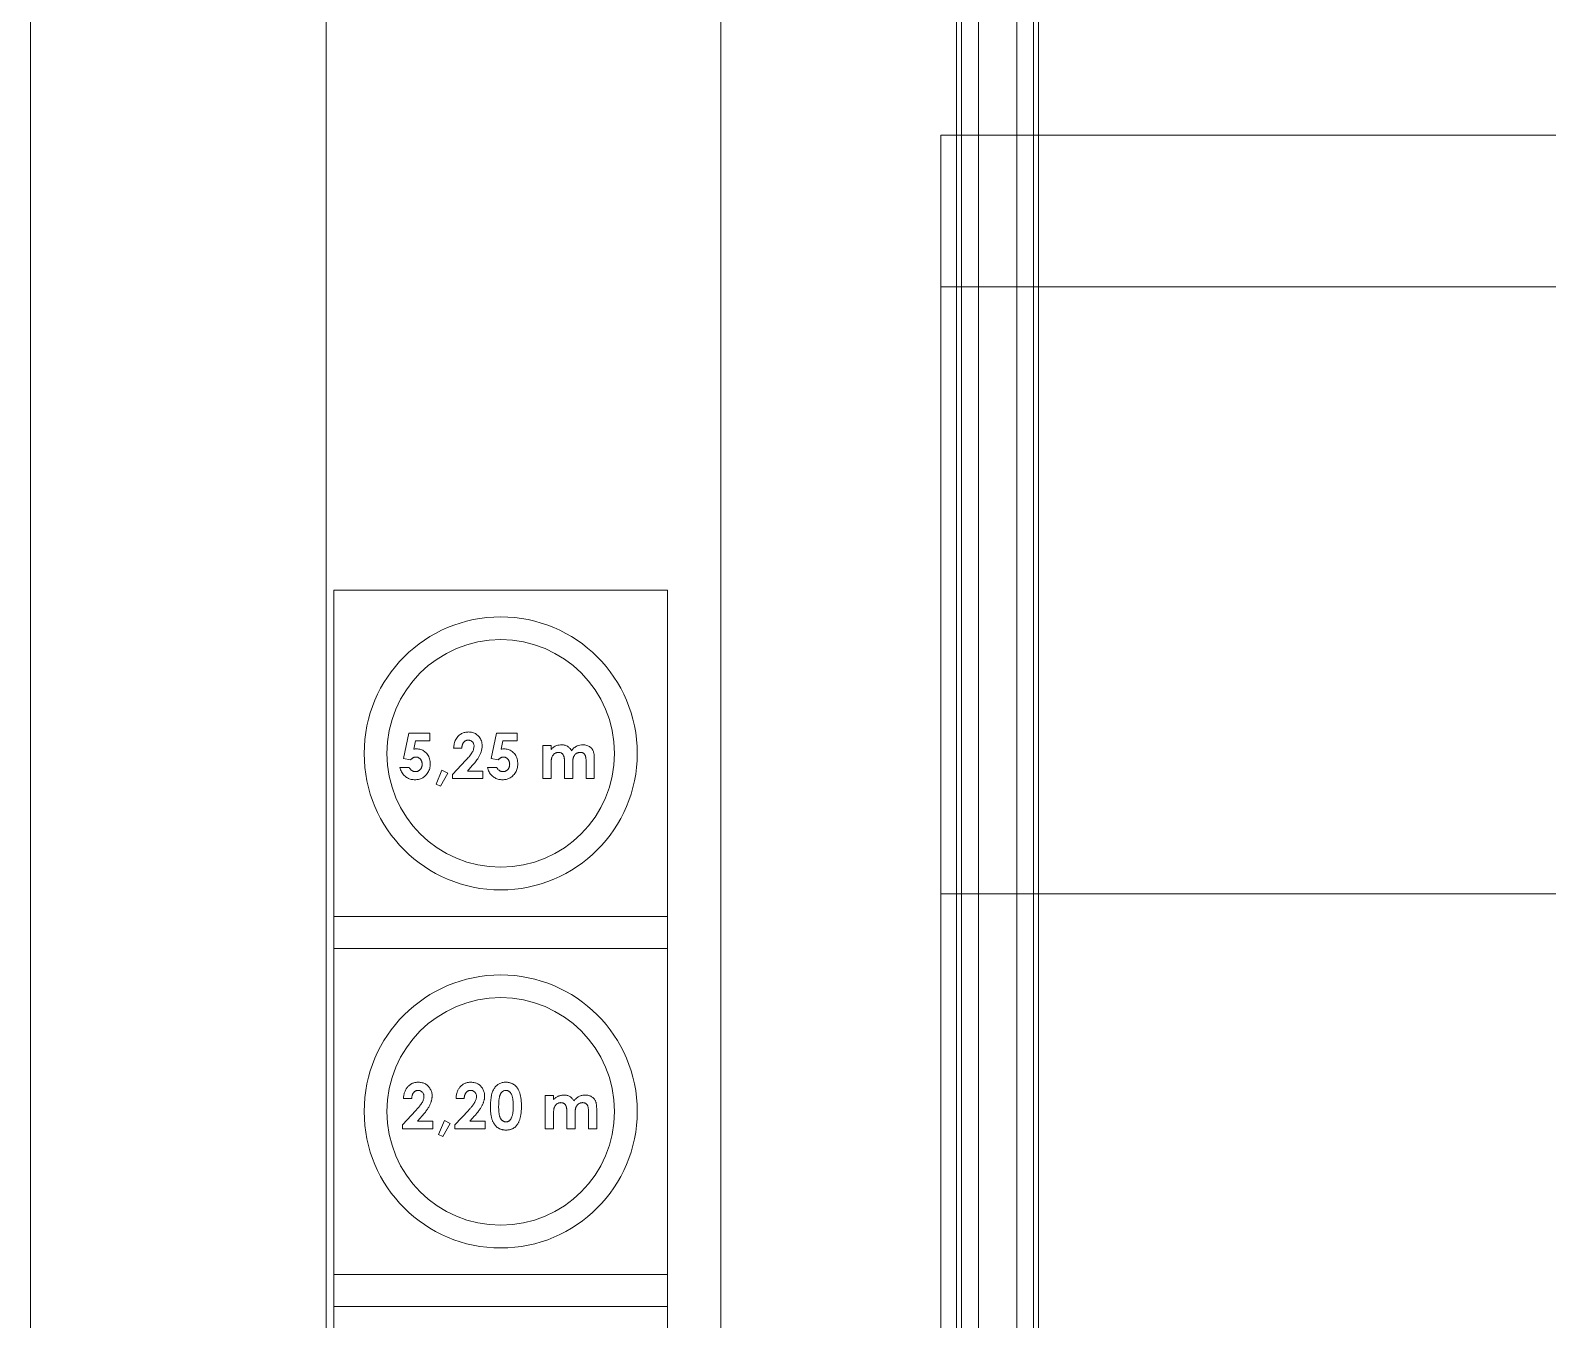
# Model space of a CAD drawing. Header units: inches. Extents: x 1381 to 8971, y 493 to 2599.
# Drawn here: x 7664.4 to 7764.4, y 922.1 to 1007.1 of the extents above; entities that cross this region are included whole.
import ezdxf
from ezdxf.enums import TextEntityAlignment as Align

# ---------------------------------------------------------------- set-up
doc = ezdxf.new("R2010")
doc.units = ezdxf.units.IN
doc.header["$MEASUREMENT"] = 0
for name, color, linetype in [('PK24-EQUIPMENT', 150, 'Continuous'), ('PK24E', 7, 'Continuous'), ('PK24E-DATA', 7, 'Continuous'), ('PK24E-STRUCT-STEEL', 254, 'Continuous')]:
    doc.layers.add(name, color=color, linetype=linetype)
doc.layers.add('PK24-SYS-ROOM', color=8, linetype='Continuous', true_color=0x808080)
doc.layers.add('PK24E-SYS-LIFT', color=31, linetype='Continuous', true_color=0xffcc5a)
doc.styles.add('Impact', font='impact.ttf', dxfattribs={"height": 5})
doc.styles.get("Standard").update_dxf_attribs({"font": 'arial.ttf'})

# ---------------------------------------------------------------- blocks, each defined once
blk = doc.blocks.new('ROOM-INFODISP--FRONT-COMP-PK24')
at = {"layer": 'PK24-EQUIPMENT', "lineweight": 5}
for p, q in [((-18, 180), (-40, 180)), ((-40, 180), (-40, 87.7)), ((-18, 87.7), (-18, 180)), ((-39.99, 158.5), (-39.99, 156.4)), ((-18.01, 156.4), (-18.01, 158.5)), ((-39.99, 134.9), (-39.99, 132.8)), ((-18.01, 132.8), (-18.01, 134.9))]:
    blk.add_line(p, q, dxfattribs=at)
at = {"layer": 'PK24-EQUIPMENT', "color": 1, "lineweight": 5}
for p, q in [((-35.398, 168.922), (-35.046, 170.587)), ((-35.046, 170.587), (-33.68, 170.587)), ((-34.619, 170.087), (-34.736, 169.52)), ((-33.68, 170.087), (-34.619, 170.087)), ((-33.68, 170.587), (-33.68, 170.087)), ((-29.629, 168.922), (-29.276, 170.587)), ((-29.276, 170.587), (-27.91, 170.587)), ((-28.85, 170.087), (-28.967, 169.52)), ((-27.91, 170.087), (-28.85, 170.087)), ((-27.91, 170.587), (-27.91, 170.087)), ((-31.564, 169.587), (-32.103, 169.587)), ((-26.218, 169.779), (-25.68, 169.779)), ((-26.218, 167.587), (-26.218, 169.779)), ((-25.68, 169.779), (-25.68, 169.517)), ((-35.641, 168.318), (-35.026, 168.318)), ((-34.945, 168.818), (-35.398, 168.922)), ((-33.248, 167.219), (-32.872, 168.142)), ((-32.872, 168.142), (-32.487, 167.943)), ((-32.18, 167.86), (-31.291, 168.805)), ((-30.876, 168.446), (-31.189, 168.087)), ((-31.189, 168.087), (-30.18, 168.087)), ((-30.18, 168.087), (-30.18, 167.587)), ((-29.872, 168.318), (-29.257, 168.318)), ((-29.176, 168.818), (-29.629, 168.922)), ((-25.68, 168.552), (-25.68, 167.587)), ((-24.795, 167.587), (-24.795, 168.638)), ((-24.257, 168.566), (-24.257, 167.587)), ((-23.372, 167.587), (-23.372, 168.688)), ((-22.833, 168.862), (-22.833, 167.587)), ((-32.978, 167.087), (-33.248, 167.219)), ((-32.487, 167.943), (-32.978, 167.087)), ((-32.18, 167.587), (-32.18, 167.86)), ((-30.18, 167.587), (-32.18, 167.587)), ((-25.68, 167.587), (-26.218, 167.587)), ((-24.257, 167.587), (-24.795, 167.587)), ((-22.833, 167.587), (-23.372, 167.587)), ((-34.867, 146.498), (-35.406, 146.498)), ((-31.406, 146.498), (-31.944, 146.498)), ((-26.06, 146.69), (-25.521, 146.69)), ((-26.06, 144.498), (-26.06, 146.69)), ((-25.521, 146.69), (-25.521, 146.428)), ((-35.483, 144.771), (-34.594, 145.716)), ((-34.179, 145.357), (-34.492, 144.998)), ((-33.09, 144.13), (-32.713, 145.053)), ((-32.713, 145.053), (-32.329, 144.854)), ((-32.021, 144.771), (-31.133, 145.716)), ((-30.718, 145.357), (-31.031, 144.998)), ((-25.521, 145.463), (-25.521, 144.498)), ((-24.636, 144.498), (-24.636, 145.549)), ((-24.098, 145.477), (-24.098, 144.498)), ((-23.213, 144.498), (-23.213, 145.599)), ((-22.675, 145.773), (-22.675, 144.498)), ((-35.483, 144.498), (-35.483, 144.771)), ((-33.483, 144.498), (-35.483, 144.498)), ((-34.492, 144.998), (-33.483, 144.998)), ((-33.483, 144.998), (-33.483, 144.498)), ((-32.819, 143.998), (-33.09, 144.13)), ((-32.329, 144.854), (-32.819, 143.998)), ((-32.021, 144.498), (-32.021, 144.771)), ((-30.021, 144.498), (-32.021, 144.498)), ((-31.031, 144.998), (-30.021, 144.998)), ((-30.021, 144.998), (-30.021, 144.498)), ((-25.521, 144.498), (-26.06, 144.498)), ((-24.098, 144.498), (-24.636, 144.498)), ((-22.675, 144.498), (-23.213, 144.498))]:
    blk.add_line(p, q, dxfattribs=at)
at = {"layer": 'PK24-EQUIPMENT', "color": 2, "lineweight": 5}
for p, q in [((-18.01, 158.5), (-39.99, 158.5)), ((-39.99, 156.4), (-18.01, 156.4)), ((-18.01, 134.9), (-39.99, 134.9)), ((-39.99, 132.8), (-18.01, 132.8))]:
    blk.add_line(p, q, dxfattribs=at)
at = {"layer": 'PK24-EQUIPMENT', "color": 1, "lineweight": 5}
for centre, radius in [((-29, 169.25), 9), ((-29, 169.25), 7.5), ((-29, 145.65), 9), ((-29, 145.65), 7.5)]:
    blk.add_circle(centre, radius, dxfattribs=at)
for points, knots in [([(-32.103, 169.587), (-32.094, 169.688), (-32.076, 169.891), (-31.971, 170.181), (-31.797, 170.409), (-31.585, 170.565), (-31.358, 170.651), (-31.198, 170.659), (-31.118, 170.664)], [0, 0, 0, 0, 0.186894, 0.373537, 0.559956, 0.70658, 0.85322, 1, 1, 1, 1]), ([(-31.149, 170.125), (-31.163, 170.125), (-31.191, 170.124), (-31.233, 170.117), (-31.272, 170.106), (-31.309, 170.09), (-31.345, 170.069), (-31.379, 170.044), (-31.411, 170.014), (-31.441, 169.981), (-31.468, 169.943), (-31.493, 169.902), (-31.513, 169.857), (-31.53, 169.809), (-31.544, 169.758), (-31.554, 169.704), (-31.562, 169.647), (-31.563, 169.607), (-31.564, 169.587)], [0, 0, 0, 0, 0.056467, 0.111164, 0.164937, 0.218322, 0.272393, 0.327976, 0.385291, 0.444903, 0.506844, 0.569488, 0.634153, 0.700976, 0.770897, 0.843626, 0.91966, 1, 1, 1, 1]), ([(-30.757, 169.726), (-30.758, 169.754), (-30.76, 169.808), (-30.782, 169.885), (-30.816, 169.954), (-30.865, 170.014), (-30.923, 170.063), (-30.991, 170.1), (-31.068, 170.121), (-31.121, 170.124), (-31.149, 170.125)], [0, 0, 0, 0, 0.132755, 0.257234, 0.378601, 0.501406, 0.623942, 0.743642, 0.868121, 1, 1, 1, 1]), ([(-31.118, 170.664), (-31.03, 170.658), (-30.853, 170.647), (-30.608, 170.533), (-30.403, 170.339), (-30.253, 170.075), (-30.23, 169.868), (-30.218, 169.764)], [0, 0, 0, 0, 0.1868825, 0.373533, 0.5601691, 0.7802357, 1, 1, 1, 1]), ([(-34.591, 169.01), (-34.607, 169.009), (-34.637, 169.008), (-34.683, 168.999), (-34.728, 168.984), (-34.772, 168.962), (-34.816, 168.935), (-34.86, 168.902), (-34.904, 168.863), (-34.931, 168.834), (-34.945, 168.818)], [0, 0, 0, 0, 0.11036, 0.221186, 0.334364, 0.452977, 0.577234, 0.708804, 0.849355, 1, 1, 1, 1]), ([(-34.736, 169.52), (-34.702, 169.529), (-34.641, 169.545), (-34.578, 169.547), (-34.55, 169.548)], [0, 0, 0, 0, 0.559978, 1, 1, 1, 1]), ([(-34.18, 168.535), (-34.18, 168.552), (-34.181, 168.585), (-34.186, 168.634), (-34.196, 168.68), (-34.209, 168.724), (-34.226, 168.766), (-34.246, 168.806), (-34.271, 168.843), (-34.299, 168.877), (-34.33, 168.908), (-34.362, 168.935), (-34.397, 168.958), (-34.432, 168.978), (-34.47, 168.992), (-34.509, 169.002), (-34.55, 169.009), (-34.577, 169.01), (-34.591, 169.01)], [0, 0, 0, 0, 0.072891, 0.141883, 0.209282, 0.274623, 0.338439, 0.401305, 0.465006, 0.52832, 0.59074, 0.650981, 0.70969, 0.767212, 0.824188, 0.881767, 0.939955, 1, 1, 1, 1]), ([(-34.55, 169.548), (-34.456, 169.542), (-34.268, 169.528), (-34.014, 169.391), (-33.804, 169.177), (-33.663, 168.886), (-33.648, 168.665), (-33.641, 168.554)], [0, 0, 0, 0, 0.186739, 0.37329, 0.560049, 0.779801, 1, 1, 1, 1]), ([(-31.291, 168.805), (-31.222, 168.88), (-31.084, 169.029), (-30.912, 169.254), (-30.788, 169.488), (-30.767, 169.647), (-30.757, 169.726)], [0, 0, 0, 0, 0.2804, 0.560639, 0.780618, 1, 1, 1, 1]), ([(-30.218, 169.764), (-30.235, 169.624), (-30.268, 169.344), (-30.451, 168.991), (-30.66, 168.697), (-30.804, 168.53), (-30.876, 168.446)], [0, 0, 0, 0, 0.2793382, 0.5592717, 0.7796061, 1, 1, 1, 1]), ([(-28.822, 169.01), (-28.837, 169.009), (-28.868, 169.008), (-28.913, 168.999), (-28.958, 168.984), (-29.003, 168.962), (-29.047, 168.935), (-29.091, 168.902), (-29.134, 168.863), (-29.162, 168.834), (-29.176, 168.818)], [0, 0, 0, 0, 0.11036, 0.221186, 0.334364, 0.452977, 0.577234, 0.708804, 0.849355, 1, 1, 1, 1]), ([(-28.967, 169.52), (-28.933, 169.529), (-28.872, 169.545), (-28.809, 169.547), (-28.781, 169.548)], [0, 0, 0, 0, 0.559979, 1, 1, 1, 1]), ([(-28.41, 168.535), (-28.411, 168.552), (-28.411, 168.585), (-28.417, 168.634), (-28.426, 168.68), (-28.44, 168.724), (-28.457, 168.766), (-28.477, 168.806), (-28.502, 168.843), (-28.53, 168.877), (-28.56, 168.908), (-28.593, 168.935), (-28.627, 168.958), (-28.663, 168.978), (-28.701, 168.992), (-28.74, 169.002), (-28.78, 169.009), (-28.808, 169.01), (-28.822, 169.01)], [0, 0, 0, 0, 0.072891, 0.141883, 0.209282, 0.274623, 0.338439, 0.401305, 0.465006, 0.52832, 0.59074, 0.650981, 0.70969, 0.767212, 0.824188, 0.881767, 0.939955, 1, 1, 1, 1]), ([(-28.781, 169.548), (-28.687, 169.542), (-28.499, 169.528), (-28.245, 169.391), (-28.035, 169.177), (-27.894, 168.886), (-27.879, 168.665), (-27.872, 168.554)], [0, 0, 0, 0, 0.186739, 0.37329, 0.560049, 0.779801, 1, 1, 1, 1]), ([(-25.68, 169.517), (-25.626, 169.568), (-25.52, 169.669), (-25.336, 169.761), (-25.153, 169.81), (-25.038, 169.815), (-24.981, 169.818)], [0, 0, 0, 0, 0.279958, 0.559724, 0.779838, 1, 1, 1, 1]), ([(-25.192, 169.318), (-25.215, 169.317), (-25.261, 169.315), (-25.327, 169.299), (-25.391, 169.274), (-25.451, 169.238), (-25.505, 169.193), (-25.552, 169.14), (-25.592, 169.079), (-25.62, 169.022), (-25.636, 168.97), (-25.649, 168.926), (-25.658, 168.876), (-25.666, 168.822), (-25.673, 168.762), (-25.676, 168.697), (-25.68, 168.626), (-25.68, 168.577), (-25.68, 168.552)], [0, 0, 0, 0, 0.067433, 0.133552, 0.199705, 0.26712, 0.335278, 0.403628, 0.474205, 0.547994, 0.588136, 0.632412, 0.681857, 0.735629, 0.793897, 0.857789, 0.926292, 1, 1, 1, 1]), ([(-24.795, 168.638), (-24.795, 168.661), (-24.795, 168.707), (-24.798, 168.772), (-24.801, 168.832), (-24.806, 168.887), (-24.812, 168.937), (-24.82, 168.983), (-24.828, 169.023), (-24.843, 169.069), (-24.863, 169.12), (-24.894, 169.173), (-24.931, 169.219), (-24.973, 169.255), (-25.022, 169.283), (-25.074, 169.304), (-25.132, 169.315), (-25.171, 169.317), (-25.192, 169.318)], [0, 0, 0, 0, 0.07853, 0.151067, 0.218305, 0.280287, 0.337064, 0.388152, 0.434234, 0.474994, 0.549031, 0.617296, 0.681663, 0.743542, 0.80432, 0.867013, 0.931379, 1, 1, 1, 1]), ([(-24.981, 169.818), (-24.906, 169.812), (-24.758, 169.801), (-24.569, 169.706), (-24.426, 169.577), (-24.366, 169.477), (-24.335, 169.427)], [0, 0, 0, 0, 0.27989, 0.559636, 0.779757, 1, 1, 1, 1]), ([(-24.335, 169.427), (-24.284, 169.491), (-24.181, 169.62), (-23.983, 169.74), (-23.781, 169.808), (-23.652, 169.814), (-23.588, 169.818)], [0, 0, 0, 0, 0.279929, 0.559685, 0.779831, 1, 1, 1, 1]), ([(-23.76, 169.318), (-23.784, 169.317), (-23.832, 169.315), (-23.901, 169.3), (-23.966, 169.274), (-24.026, 169.239), (-24.081, 169.196), (-24.129, 169.144), (-24.169, 169.084), (-24.196, 169.029), (-24.214, 168.979), (-24.226, 168.936), (-24.235, 168.887), (-24.243, 168.833), (-24.25, 168.774), (-24.253, 168.709), (-24.257, 168.639), (-24.257, 168.591), (-24.257, 168.566)], [0, 0, 0, 0, 0.07062, 0.138577, 0.206073, 0.274463, 0.3426, 0.41074, 0.480118, 0.5526, 0.591784, 0.635663, 0.683569, 0.736965, 0.794871, 0.858421, 0.926599, 1, 1, 1, 1]), ([(-23.372, 168.688), (-23.372, 168.717), (-23.373, 168.774), (-23.377, 168.855), (-23.385, 168.928), (-23.395, 168.995), (-23.408, 169.054), (-23.425, 169.105), (-23.445, 169.15), (-23.468, 169.187), (-23.494, 169.218), (-23.524, 169.244), (-23.555, 169.267), (-23.59, 169.287), (-23.629, 169.3), (-23.67, 169.31), (-23.714, 169.317), (-23.745, 169.317), (-23.76, 169.318)], [0, 0, 0, 0, 0.104321, 0.200235, 0.287287, 0.36626, 0.437683, 0.50118, 0.558021, 0.608412, 0.655743, 0.701944, 0.748215, 0.794252, 0.842505, 0.892237, 0.944616, 1, 1, 1, 1]), ([(-23.588, 169.818), (-23.5, 169.811), (-23.326, 169.798), (-23.09, 169.674), (-22.924, 169.488), (-22.859, 169.271), (-22.836, 169.067), (-22.834, 168.931), (-22.833, 168.862)], [0, 0, 0, 0, 0.186698, 0.373135, 0.559193, 0.705816, 0.852877, 1, 1, 1, 1]), ([(-34.644, 167.51), (-34.731, 167.515), (-34.905, 167.525), (-35.151, 167.621), (-35.375, 167.785), (-35.555, 168.022), (-35.612, 168.219), (-35.641, 168.318)], [0, 0, 0, 0, 0.186849, 0.373549, 0.560248, 0.779948, 1, 1, 1, 1]), ([(-35.026, 168.318), (-35.015, 168.297), (-34.993, 168.255), (-34.951, 168.201), (-34.905, 168.154), (-34.853, 168.115), (-34.797, 168.086), (-34.739, 168.064), (-34.677, 168.051), (-34.635, 168.049), (-34.614, 168.048)], [0, 0, 0, 0, 0.138114, 0.268408, 0.394191, 0.517092, 0.637493, 0.757004, 0.877294, 1, 1, 1, 1]), ([(-33.641, 168.554), (-33.648, 168.453), (-33.661, 168.252), (-33.787, 167.973), (-33.971, 167.759), (-34.183, 167.61), (-34.407, 167.524), (-34.565, 167.515), (-34.644, 167.51)], [0, 0, 0, 0, 0.186677, 0.373167, 0.559769, 0.70649, 0.853223, 1, 1, 1, 1]), ([(-34.614, 168.048), (-34.599, 168.049), (-34.57, 168.05), (-34.526, 168.056), (-34.485, 168.067), (-34.446, 168.082), (-34.408, 168.101), (-34.372, 168.125), (-34.338, 168.153), (-34.306, 168.185), (-34.276, 168.22), (-34.251, 168.258), (-34.228, 168.298), (-34.211, 168.341), (-34.197, 168.386), (-34.187, 168.434), (-34.181, 168.484), (-34.18, 168.518), (-34.18, 168.535)], [0, 0, 0, 0, 0.061179, 0.120371, 0.178442, 0.235934, 0.294268, 0.352654, 0.413122, 0.475586, 0.5389, 0.601869, 0.664333, 0.727647, 0.792409, 0.85912, 0.928135, 1, 1, 1, 1]), ([(-28.875, 167.51), (-28.962, 167.515), (-29.136, 167.525), (-29.382, 167.621), (-29.606, 167.785), (-29.786, 168.022), (-29.843, 168.219), (-29.872, 168.318)], [0, 0, 0, 0, 0.186849, 0.373549, 0.560248, 0.779947, 1, 1, 1, 1]), ([(-29.257, 168.318), (-29.245, 168.297), (-29.223, 168.255), (-29.182, 168.201), (-29.135, 168.154), (-29.084, 168.115), (-29.028, 168.086), (-28.97, 168.064), (-28.908, 168.051), (-28.866, 168.049), (-28.844, 168.048)], [0, 0, 0, 0, 0.138114, 0.268408, 0.394191, 0.517092, 0.637493, 0.757004, 0.877294, 1, 1, 1, 1]), ([(-27.872, 168.554), (-27.878, 168.453), (-27.891, 168.252), (-28.018, 167.973), (-28.202, 167.759), (-28.414, 167.61), (-28.638, 167.524), (-28.796, 167.515), (-28.875, 167.51)], [0, 0, 0, 0, 0.186677, 0.373167, 0.559769, 0.70649, 0.853223, 1, 1, 1, 1]), ([(-28.844, 168.048), (-28.829, 168.049), (-28.8, 168.05), (-28.757, 168.056), (-28.716, 168.067), (-28.677, 168.082), (-28.639, 168.101), (-28.603, 168.125), (-28.569, 168.153), (-28.537, 168.185), (-28.507, 168.22), (-28.482, 168.258), (-28.459, 168.298), (-28.442, 168.341), (-28.428, 168.386), (-28.417, 168.434), (-28.411, 168.484), (-28.411, 168.518), (-28.41, 168.535)], [0, 0, 0, 0, 0.061179, 0.120371, 0.178442, 0.235934, 0.294268, 0.352654, 0.413122, 0.475586, 0.5389, 0.601869, 0.664333, 0.727647, 0.792409, 0.85912, 0.928135, 1, 1, 1, 1]), ([(-35.406, 146.498), (-35.403, 146.539), (-35.399, 146.618), (-35.381, 146.734), (-35.357, 146.843), (-35.324, 146.946), (-35.284, 147.041), (-35.236, 147.131), (-35.179, 147.213), (-35.116, 147.288), (-35.046, 147.355), (-34.971, 147.415), (-34.891, 147.464), (-34.806, 147.505), (-34.717, 147.537), (-34.622, 147.558), (-34.524, 147.573), (-34.456, 147.574), (-34.421, 147.575)], [0, 0, 0, 0, 0.07494, 0.146428, 0.214753, 0.280422, 0.343604, 0.405543, 0.466199, 0.526538, 0.585902, 0.64409, 0.701613, 0.758754, 0.816629, 0.875655, 0.936624, 1, 1, 1, 1]), ([(-34.452, 147.037), (-34.466, 147.036), (-34.494, 147.035), (-34.535, 147.029), (-34.575, 147.017), (-34.612, 147.001), (-34.648, 146.981), (-34.682, 146.955), (-34.714, 146.925), (-34.744, 146.892), (-34.771, 146.854), (-34.796, 146.813), (-34.816, 146.768), (-34.833, 146.721), (-34.847, 146.669), (-34.857, 146.615), (-34.865, 146.558), (-34.866, 146.518), (-34.867, 146.498)], [0, 0, 0, 0, 0.056467, 0.111164, 0.164937, 0.218322, 0.272393, 0.327976, 0.385291, 0.444903, 0.506844, 0.569488, 0.634153, 0.700976, 0.770897, 0.843626, 0.91966, 1, 1, 1, 1]), ([(-34.06, 146.638), (-34.061, 146.665), (-34.063, 146.719), (-34.085, 146.796), (-34.119, 146.865), (-34.168, 146.925), (-34.226, 146.975), (-34.294, 147.011), (-34.371, 147.033), (-34.424, 147.035), (-34.452, 147.037)], [0, 0, 0, 0, 0.1327549, 0.2572338, 0.3786007, 0.5014063, 0.623942, 0.7436418, 0.8681208, 1, 1, 1, 1]), ([(-34.421, 147.575), (-34.379, 147.574), (-34.296, 147.571), (-34.176, 147.549), (-34.064, 147.512), (-33.96, 147.461), (-33.864, 147.396), (-33.778, 147.318), (-33.703, 147.225), (-33.639, 147.123), (-33.586, 147.014), (-33.549, 146.902), (-33.525, 146.789), (-33.522, 146.713), (-33.521, 146.675)], [0, 0, 0, 0, 0.089615, 0.174949, 0.257548, 0.338901, 0.420053, 0.501401, 0.584252, 0.67037, 0.756473, 0.839207, 0.92012, 1, 1, 1, 1]), ([(-31.944, 146.498), (-31.942, 146.539), (-31.937, 146.618), (-31.919, 146.734), (-31.895, 146.843), (-31.863, 146.946), (-31.822, 147.041), (-31.774, 147.131), (-31.718, 147.213), (-31.654, 147.288), (-31.584, 147.355), (-31.51, 147.415), (-31.429, 147.464), (-31.345, 147.505), (-31.255, 147.537), (-31.161, 147.558), (-31.062, 147.573), (-30.994, 147.574), (-30.96, 147.575)], [0, 0, 0, 0, 0.07494, 0.146428, 0.214753, 0.280422, 0.343604, 0.405543, 0.466199, 0.526538, 0.585902, 0.64409, 0.701613, 0.758754, 0.816629, 0.875655, 0.936624, 1, 1, 1, 1]), ([(-30.99, 147.037), (-31.005, 147.036), (-31.033, 147.035), (-31.074, 147.029), (-31.113, 147.017), (-31.151, 147.001), (-31.187, 146.981), (-31.22, 146.955), (-31.252, 146.925), (-31.282, 146.892), (-31.31, 146.854), (-31.334, 146.813), (-31.354, 146.768), (-31.372, 146.721), (-31.385, 146.669), (-31.395, 146.615), (-31.403, 146.558), (-31.405, 146.518), (-31.406, 146.498)], [0, 0, 0, 0, 0.056467, 0.111164, 0.164937, 0.218322, 0.272393, 0.327976, 0.385291, 0.444903, 0.506844, 0.569488, 0.634153, 0.700976, 0.770897, 0.843626, 0.91966, 1, 1, 1, 1]), ([(-30.598, 146.638), (-30.599, 146.665), (-30.601, 146.719), (-30.623, 146.796), (-30.658, 146.865), (-30.706, 146.925), (-30.765, 146.975), (-30.833, 147.011), (-30.909, 147.033), (-30.963, 147.035), (-30.99, 147.037)], [0, 0, 0, 0, 0.132755, 0.257234, 0.378601, 0.501406, 0.623942, 0.743642, 0.868121, 1, 1, 1, 1]), ([(-30.96, 147.575), (-30.917, 147.574), (-30.835, 147.571), (-30.715, 147.549), (-30.602, 147.512), (-30.498, 147.461), (-30.403, 147.396), (-30.316, 147.318), (-30.242, 147.225), (-30.178, 147.123), (-30.125, 147.014), (-30.088, 146.902), (-30.063, 146.789), (-30.061, 146.713), (-30.06, 146.675)], [0, 0, 0, 0, 0.0896145, 0.1749486, 0.2575481, 0.3389008, 0.4200532, 0.5014014, 0.584252, 0.6703705, 0.7564733, 0.8392066, 0.9201205, 1, 1, 1, 1]), ([(-29.675, 145.969), (-29.674, 146.035), (-29.673, 146.164), (-29.661, 146.349), (-29.642, 146.52), (-29.615, 146.678), (-29.582, 146.821), (-29.539, 146.95), (-29.49, 147.065), (-29.449, 147.134), (-29.429, 147.167)], [0, 0, 0, 0, 0.161071, 0.310789, 0.449904, 0.578376, 0.696617, 0.805987, 0.906562, 1, 1, 1, 1]), ([(-29.429, 147.167), (-29.405, 147.199), (-29.36, 147.263), (-29.28, 147.346), (-29.194, 147.417), (-29.101, 147.475), (-29.002, 147.52), (-28.895, 147.552), (-28.782, 147.571), (-28.704, 147.574), (-28.665, 147.575)], [0, 0, 0, 0, 0.132314, 0.2587, 0.380912, 0.500535, 0.620923, 0.742376, 0.868281, 1, 1, 1, 1]), ([(-28.651, 147.037), (-28.675, 147.035), (-28.721, 147.033), (-28.788, 147.015), (-28.851, 146.986), (-28.9, 146.951), (-28.936, 146.918), (-28.961, 146.888), (-28.985, 146.855), (-29.006, 146.817), (-29.027, 146.774), (-29.046, 146.729), (-29.063, 146.678), (-29.078, 146.623), (-29.092, 146.563), (-29.104, 146.496), (-29.114, 146.423), (-29.122, 146.344), (-29.129, 146.258), (-29.133, 146.165), (-29.135, 146.066), (-29.136, 145.998), (-29.136, 145.963)], [0, 0, 0, 0, 0.0538337, 0.1055426, 0.1580542, 0.2119873, 0.2402069, 0.2697935, 0.3013431, 0.3346081, 0.3702844, 0.4080888, 0.4486813, 0.4920693, 0.5386642, 0.5903711, 0.6463878, 0.7071954, 0.7729468, 0.8436426, 0.9193084, 1, 1, 1, 1]), ([(-28.665, 147.575), (-28.639, 147.575), (-28.587, 147.574), (-28.512, 147.566), (-28.439, 147.553), (-28.369, 147.536), (-28.302, 147.513), (-28.237, 147.485), (-28.176, 147.452), (-28.117, 147.414), (-28.06, 147.371), (-28.008, 147.323), (-27.958, 147.269), (-27.912, 147.209), (-27.87, 147.145), (-27.83, 147.075), (-27.794, 147), (-27.761, 146.919), (-27.731, 146.832), (-27.706, 146.736), (-27.685, 146.633), (-27.666, 146.522), (-27.653, 146.402), (-27.644, 146.274), (-27.637, 146.138), (-27.637, 146.045), (-27.636, 145.997)], [0, 0, 0, 0, 0.036635, 0.072034, 0.106626, 0.140306, 0.173619, 0.206426, 0.239067, 0.271883, 0.30484, 0.338529, 0.372616, 0.407548, 0.443719, 0.481312, 0.520113, 0.560913, 0.604025, 0.650075, 0.699572, 0.752363, 0.808789, 0.868954, 0.932675, 1, 1, 1, 1]), ([(-28.175, 145.997), (-28.175, 146.044), (-28.175, 146.135), (-28.182, 146.266), (-28.192, 146.385), (-28.206, 146.493), (-28.225, 146.589), (-28.247, 146.675), (-28.274, 146.748), (-28.305, 146.811), (-28.34, 146.864), (-28.378, 146.91), (-28.417, 146.949), (-28.459, 146.982), (-28.503, 147.006), (-28.551, 147.024), (-28.6, 147.035), (-28.634, 147.036), (-28.651, 147.037)], [0, 0, 0, 0, 0.1121148, 0.2158018, 0.3102027, 0.3959929, 0.4734102, 0.5427784, 0.604548, 0.6593573, 0.7087644, 0.7553555, 0.798687, 0.8400168, 0.8802034, 0.9197333, 0.9590486, 1, 1, 1, 1]), ([(-34.594, 145.716), (-34.569, 145.744), (-34.519, 145.797), (-34.448, 145.876), (-34.384, 145.95), (-34.328, 146.021), (-34.277, 146.087), (-34.233, 146.149), (-34.197, 146.207), (-34.157, 146.277), (-34.119, 146.361), (-34.085, 146.457), (-34.064, 146.549), (-34.061, 146.609), (-34.06, 146.638)], [0, 0, 0, 0, 0.103844, 0.201115, 0.291116, 0.374348, 0.450707, 0.52004, 0.583258, 0.639578, 0.741537, 0.83506, 0.920873, 1, 1, 1, 1]), ([(-33.521, 146.675), (-33.522, 146.653), (-33.523, 146.607), (-33.53, 146.537), (-33.54, 146.466), (-33.556, 146.394), (-33.576, 146.321), (-33.6, 146.246), (-33.629, 146.17), (-33.662, 146.092), (-33.702, 146.012), (-33.748, 145.929), (-33.802, 145.842), (-33.863, 145.752), (-33.931, 145.658), (-34.007, 145.56), (-34.09, 145.459), (-34.149, 145.392), (-34.179, 145.357)], [0, 0, 0, 0, 0.045518, 0.091616, 0.139247, 0.188242, 0.238673, 0.290664, 0.34484, 0.400432, 0.459144, 0.522551, 0.590101, 0.66226, 0.739681, 0.821575, 0.90833, 1, 1, 1, 1]), ([(-31.133, 145.716), (-31.107, 145.744), (-31.057, 145.797), (-30.986, 145.876), (-30.922, 145.95), (-30.866, 146.021), (-30.815, 146.087), (-30.772, 146.149), (-30.735, 146.207), (-30.696, 146.277), (-30.658, 146.361), (-30.623, 146.457), (-30.602, 146.549), (-30.599, 146.609), (-30.598, 146.638)], [0, 0, 0, 0, 0.103844, 0.201115, 0.291116, 0.374348, 0.450707, 0.52004, 0.583258, 0.639578, 0.741537, 0.83506, 0.920873, 1, 1, 1, 1]), ([(-30.06, 146.675), (-30.06, 146.653), (-30.061, 146.607), (-30.068, 146.537), (-30.079, 146.466), (-30.095, 146.394), (-30.114, 146.321), (-30.139, 146.246), (-30.167, 146.17), (-30.201, 146.092), (-30.24, 146.012), (-30.286, 145.929), (-30.34, 145.842), (-30.401, 145.752), (-30.47, 145.658), (-30.546, 145.56), (-30.629, 145.459), (-30.687, 145.392), (-30.718, 145.357)], [0, 0, 0, 0, 0.045518, 0.091616, 0.139247, 0.188242, 0.238673, 0.290664, 0.34484, 0.400432, 0.459144, 0.522551, 0.590101, 0.66226, 0.739681, 0.821575, 0.90833, 1, 1, 1, 1]), ([(-25.521, 146.428), (-25.497, 146.453), (-25.45, 146.5), (-25.372, 146.561), (-25.29, 146.614), (-25.204, 146.656), (-25.114, 146.688), (-25.021, 146.712), (-24.923, 146.726), (-24.856, 146.728), (-24.822, 146.729)], [0, 0, 0, 0, 0.130191, 0.256336, 0.379114, 0.500551, 0.622116, 0.744715, 0.870223, 1, 1, 1, 1]), ([(-25.033, 146.229), (-25.056, 146.228), (-25.102, 146.227), (-25.169, 146.21), (-25.233, 146.185), (-25.292, 146.149), (-25.346, 146.105), (-25.394, 146.052), (-25.433, 145.99), (-25.461, 145.933), (-25.478, 145.881), (-25.49, 145.837), (-25.499, 145.788), (-25.507, 145.733), (-25.514, 145.673), (-25.518, 145.608), (-25.521, 145.537), (-25.521, 145.489), (-25.521, 145.463)], [0, 0, 0, 0, 0.067433, 0.133552, 0.199705, 0.26712, 0.335278, 0.403628, 0.474205, 0.547994, 0.588136, 0.632412, 0.681857, 0.735629, 0.793897, 0.857789, 0.926292, 1, 1, 1, 1]), ([(-24.636, 145.549), (-24.636, 145.573), (-24.637, 145.618), (-24.639, 145.683), (-24.643, 145.743), (-24.647, 145.798), (-24.653, 145.849), (-24.661, 145.894), (-24.67, 145.934), (-24.684, 145.98), (-24.705, 146.031), (-24.735, 146.085), (-24.772, 146.13), (-24.815, 146.166), (-24.863, 146.194), (-24.915, 146.215), (-24.973, 146.226), (-25.013, 146.228), (-25.033, 146.229)], [0, 0, 0, 0, 0.07853, 0.151067, 0.218305, 0.280287, 0.337064, 0.388152, 0.434234, 0.474994, 0.549031, 0.617296, 0.681663, 0.743542, 0.80432, 0.867013, 0.931379, 1, 1, 1, 1]), ([(-24.822, 146.729), (-24.788, 146.728), (-24.721, 146.726), (-24.624, 146.707), (-24.532, 146.675), (-24.445, 146.631), (-24.365, 146.576), (-24.293, 146.507), (-24.229, 146.429), (-24.194, 146.369), (-24.177, 146.338)], [0, 0, 0, 0, 0.127996, 0.251955, 0.373414, 0.494801, 0.617069, 0.74062, 0.866961, 1, 1, 1, 1]), ([(-24.177, 146.338), (-24.154, 146.369), (-24.109, 146.429), (-24.031, 146.508), (-23.945, 146.576), (-23.852, 146.631), (-23.753, 146.675), (-23.649, 146.706), (-23.54, 146.726), (-23.466, 146.728), (-23.429, 146.729)], [0, 0, 0, 0, 0.130149, 0.255445, 0.379177, 0.501905, 0.625344, 0.748278, 0.872564, 1, 1, 1, 1]), ([(-23.602, 146.229), (-23.626, 146.228), (-23.673, 146.226), (-23.742, 146.211), (-23.807, 146.185), (-23.867, 146.15), (-23.922, 146.107), (-23.971, 146.055), (-24.01, 145.996), (-24.038, 145.94), (-24.055, 145.89), (-24.067, 145.847), (-24.077, 145.798), (-24.084, 145.744), (-24.091, 145.685), (-24.094, 145.62), (-24.098, 145.55), (-24.098, 145.502), (-24.098, 145.477)], [0, 0, 0, 0, 0.07062, 0.138577, 0.206073, 0.274463, 0.3426, 0.41074, 0.480118, 0.5526, 0.591784, 0.635663, 0.683569, 0.736965, 0.794871, 0.858421, 0.926599, 1, 1, 1, 1]), ([(-23.213, 145.599), (-23.214, 145.629), (-23.215, 145.685), (-23.218, 145.766), (-23.227, 145.84), (-23.236, 145.906), (-23.25, 145.965), (-23.267, 146.017), (-23.286, 146.061), (-23.309, 146.098), (-23.336, 146.129), (-23.365, 146.156), (-23.397, 146.178), (-23.432, 146.198), (-23.47, 146.211), (-23.511, 146.221), (-23.555, 146.228), (-23.586, 146.229), (-23.602, 146.229)], [0, 0, 0, 0, 0.1043212, 0.2002351, 0.2872866, 0.3662604, 0.4376827, 0.5011798, 0.5580212, 0.6084121, 0.6557431, 0.7019437, 0.7482151, 0.7942519, 0.8425045, 0.8922368, 0.9446165, 1, 1, 1, 1]), ([(-23.429, 146.729), (-23.391, 146.728), (-23.315, 146.726), (-23.207, 146.704), (-23.105, 146.671), (-23.012, 146.623), (-22.928, 146.566), (-22.856, 146.499), (-22.797, 146.423), (-22.758, 146.353), (-22.734, 146.291), (-22.718, 146.237), (-22.704, 146.176), (-22.694, 146.108), (-22.685, 146.034), (-22.679, 145.953), (-22.675, 145.866), (-22.675, 145.805), (-22.675, 145.773)], [0, 0, 0, 0, 0.082624, 0.160904, 0.236986, 0.311729, 0.384307, 0.453908, 0.521546, 0.589232, 0.625293, 0.665128, 0.709632, 0.758368, 0.811604, 0.869763, 0.932542, 1, 1, 1, 1]), ([(-28.649, 144.421), (-28.676, 144.422), (-28.729, 144.423), (-28.806, 144.43), (-28.879, 144.443), (-28.95, 144.459), (-29.017, 144.482), (-29.082, 144.508), (-29.143, 144.54), (-29.2, 144.577), (-29.254, 144.62), (-29.306, 144.667), (-29.354, 144.719), (-29.4, 144.776), (-29.442, 144.839), (-29.481, 144.906), (-29.517, 144.979), (-29.55, 145.057), (-29.58, 145.142), (-29.606, 145.235), (-29.627, 145.337), (-29.644, 145.447), (-29.658, 145.566), (-29.668, 145.693), (-29.674, 145.828), (-29.675, 145.921), (-29.675, 145.969)], [0, 0, 0, 0, 0.0382173, 0.0748672, 0.1101581, 0.1444539, 0.1780797, 0.2111708, 0.2436871, 0.2758717, 0.3083755, 0.3412633, 0.3751503, 0.4096553, 0.4451574, 0.4820735, 0.5205758, 0.5605537, 0.6031076, 0.6486887, 0.6979477, 0.7507678, 0.8073094, 0.8676556, 0.9318612, 1, 1, 1, 1]), ([(-29.136, 145.963), (-29.136, 145.917), (-29.135, 145.829), (-29.129, 145.703), (-29.118, 145.589), (-29.105, 145.485), (-29.085, 145.392), (-29.063, 145.309), (-29.036, 145.238), (-29.004, 145.178), (-28.969, 145.126), (-28.931, 145.082), (-28.891, 145.044), (-28.848, 145.013), (-28.802, 144.989), (-28.754, 144.972), (-28.704, 144.962), (-28.669, 144.96), (-28.651, 144.96)], [0, 0, 0, 0, 0.110734, 0.212341, 0.305502, 0.389835, 0.46669, 0.535262, 0.596763, 0.651066, 0.701036, 0.74786, 0.791833, 0.834284, 0.875334, 0.916035, 0.957652, 1, 1, 1, 1]), ([(-28.651, 144.96), (-28.635, 144.96), (-28.602, 144.961), (-28.553, 144.971), (-28.508, 144.987), (-28.465, 145.011), (-28.425, 145.04), (-28.387, 145.076), (-28.353, 145.118), (-28.333, 145.15), (-28.323, 145.166)], [0, 0, 0, 0, 0.124035, 0.242846, 0.360342, 0.479042, 0.599334, 0.725488, 0.858549, 1, 1, 1, 1]), ([(-27.636, 145.997), (-27.637, 145.948), (-27.637, 145.854), (-27.643, 145.717), (-27.654, 145.588), (-27.667, 145.468), (-27.685, 145.355), (-27.707, 145.251), (-27.732, 145.155), (-27.763, 145.067), (-27.795, 144.986), (-27.832, 144.911), (-27.871, 144.842), (-27.911, 144.778), (-27.956, 144.72), (-28.003, 144.666), (-28.053, 144.619), (-28.106, 144.577), (-28.161, 144.54), (-28.22, 144.508), (-28.283, 144.482), (-28.349, 144.459), (-28.42, 144.443), (-28.493, 144.43), (-28.57, 144.423), (-28.622, 144.422), (-28.649, 144.421)], [0, 0, 0, 0, 0.068491, 0.133077, 0.193829, 0.251083, 0.304401, 0.354408, 0.401295, 0.444701, 0.485692, 0.524676, 0.562307, 0.597947, 0.632474, 0.665752, 0.697985, 0.729586, 0.760825, 0.792355, 0.824313, 0.857156, 0.890927, 0.92596, 0.962061, 1, 1, 1, 1]), ([(-28.323, 145.166), (-28.311, 145.188), (-28.285, 145.235), (-28.256, 145.313), (-28.231, 145.402), (-28.21, 145.5), (-28.195, 145.61), (-28.182, 145.73), (-28.176, 145.86), (-28.175, 145.95), (-28.175, 145.997)], [0, 0, 0, 0, 0.088871, 0.186355, 0.294078, 0.412237, 0.541778, 0.682703, 0.835096, 1, 1, 1, 1])]:
    blk.add_open_spline(points, degree=3, knots=knots, dxfattribs=at)
blk = doc.blocks.new('*U7')
at = {"layer": 'PK24-SYS-ROOM', "color": 2, "lineweight": 5}
for p, q in [((-140, 200), (140, 200)), ((-140, 160), (140, 160))]:
    blk.add_line(p, q, dxfattribs=at)
at = {"layer": 'PK24-SYS-ROOM', "lineweight": 5}
for points in [[(-200, 0), (200, 0), (200, 260), (-200, 260)], [(-140, 0), (140, 0), (140, 210), (-140, 210)]]:
    blk.add_lwpolyline(points, close=True, dxfattribs=at)
blk.add_blockref('ROOM-INFODISP--FRONT-COMP-PK24', (-140, 0), dxfattribs=at)
at = {"layer": 'PK24-SYS-ROOM', "color": 3, "lineweight": 5, "style": 'Impact'}
blk.add_attdef('ROOMNO', text='', height=10, dxfattribs=at).set_placement((178.825, 230), align=Align.CENTER)
at = {"layer": 'PK24E-DATA', "lineweight": 5}
for tag, p in [('COMP_TYPE', (-150, 20)), ('GROUND_ID', (-150, 10)), ('LEVEL_ID', (-150, 0))]:
    blk.add_attdef(tag, p, '', height=5, dxfattribs=at)
blk = doc.blocks.new('*U40')
at = {"layer": 'PK24E-STRUCT-STEEL', "lineweight": 5}
blk.add_lwpolyline([(-180.501, 521.096), (-154.501, 521.096), (-154.499, -149), (-180.499, -149)], close=True, dxfattribs=at)
at = {"layer": 'PK24E-SYS-LIFT', "lineweight": 5}
for p, q in [((-138.951, 332.217), (-138.949, -24.33)), ((-138.621, 332.217), (-138.619, -24.33)), ((-137.521, 332.217), (-137.519, -24.33)), ((-134.981, 332.217), (-134.979, -24.33)), ((-133.881, 332.217), (-133.879, -24.33)), ((-133.551, 332.217), (-133.549, -24.33))]:
    blk.add_line(p, q, dxfattribs=at)

msp = doc.modelspace()

# ---------------------------------------------------------------- block references
at = {"layer": 'PK24E', "lineweight": 5}
for name, p in [('*U40', (7864.413, 790.22)), ('*U7', (7864.414, 790.22))]:
    msp.add_blockref(name, p, dxfattribs=at)

doc.saveas('drawing.dxf')
